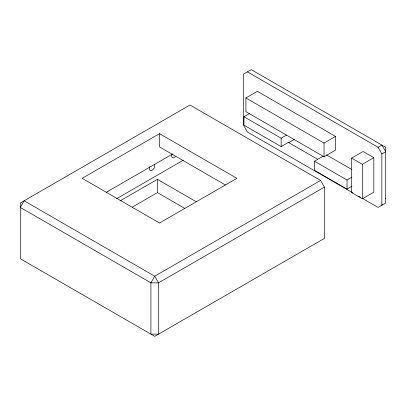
<?xml version="1.0" encoding="UTF-8"?>
<svg xmlns="http://www.w3.org/2000/svg" width="406" height="406" viewBox="0 0 406 406"><rect width="100%" height="100%" fill="white"/><g stroke="black" fill="none" stroke-linecap="round" stroke-linejoin="round"><path stroke-width="0.61" d="M382.457 204.193L381.868 205.213L381.868 153.91L378.042 147.271L247.432 71.867M159.533 133.67L82.159 178.341L159.533 223.011L236.901 178.341L159.533 133.67L159.533 146.942L225.376 184.958M245.899 97.963L257.389 91.325L335.523 136.436L335.523 150.149L324.034 156.782L245.899 111.67L245.899 97.963L324.034 143.074L335.523 136.436M106.311 192.261L172.677 153.945M317.756 159.35L288.798 142.633L288.798 142.186L281.135 146.612L243.981 125.16L243.981 116.755L249.457 113.599M116.476 198.778L183.385 160.147M120.11 200.879L157.421 179.335L196.382 201.828M132.183 207.177L157.421 192.606L184.862 208.445M243.981 116.755L281.135 138.207L286.606 135.051M288.798 142.633L294.269 139.471M351.941 186.227L347.013 189.069L314.457 170.271L314.457 161.207L323.212 156.153M351.611 158.112L363.101 151.474L373.825 157.665L373.825 192.165L362.335 198.798L351.611 192.606L351.611 158.112L362.335 164.303L373.825 157.665M320.588 180.442L154.742 276.197L150.91 282.83L150.91 334.133L158.568 334.133L158.568 282.83L154.742 276.197L24.132 200.787L20.3 207.42L150.91 282.83L158.568 282.83L324.419 187.08L320.588 180.442L189.978 105.037L20.3 203L20.3 258.729L154.742 336.346L324.419 238.383L324.419 187.08M378.042 147.271L381.868 145.064L385.7 151.697L381.868 153.91M314.457 161.207L347.013 180L351.941 177.158M326.49 154.884L351.992 169.606M385.319 198.356L385.7 198.58M352.794 192.85L247.432 132.016L243.6 125.383L243.6 74.08L251.258 69.654L385.7 147.271L385.7 203L378.042 207.425L362.127 198.235M358.833 196.331L360.477 197.286M362.335 164.303L362.335 198.798M347.013 180L347.013 189.069M324.034 143.074L324.034 156.782M281.135 138.207L281.135 146.612M157.421 179.335L157.421 192.606M175.301 156.62A3.791 2.187 -60 0 1 172.377 157.635A3.791 2.187 -60 0 1 171.799 154.595M154.534 164.562A3.791 2.187 -60 0 1 153.498 168.957A3.791 2.187 -60 0 1 150.083 170.408A3.791 2.187 -60 0 1 149.931 166.516"/></g></svg>
